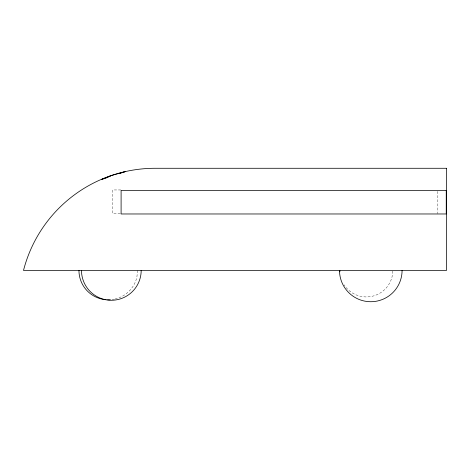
<?xml version="1.0" encoding="UTF-8"?>
<svg xmlns="http://www.w3.org/2000/svg" width="470" height="470" viewBox="0 0 470 470"><rect width="100%" height="100%" fill="white"/><g stroke="black" fill="none" stroke-linecap="round" stroke-linejoin="round"><path stroke-width="0.35" stroke-dasharray="2.35 1.76" d="M137.622 270.438L136.84 277.47A29.369 29.369 0 0 1 115.144 299.002M120.749 189.951L112.677 189.951L112.677 213.574L120.749 213.574M437.829 191.378L437.829 213.574M392.826 271.125A26.496 26.496 0 0 1 344.111 284.861M114.463 299.161A29.369 29.369 0 0 1 111.69 299.613"/><path stroke-width="0.7" d="M79.025 270.438L78.96 271.02A29.369 29.369 0 0 0 106.12 299.725M107.477 177.419L111.102 175.61L125.478 171.55L119.28 173.606M111.102 175.61L101.514 179.493L106.996 177.678M339.875 271.813A26.496 26.496 0 0 1 339.839 270.438M141.182 270.438A29.851 29.851 0 0 1 111.337 300.283A29.851 29.851 0 0 1 81.486 270.438M402.079 270.438A31.284 31.284 0 0 1 370.795 301.722A31.284 31.284 0 0 1 339.51 270.438M110.297 299.743A29.369 29.369 0 0 1 107.518 299.795M446.5 168.278L155.135 168.278A135.889 135.889 0 0 0 23.5 270.438L446.5 270.438L446.5 168.278M446.247 190.35L121.101 190.35L121.101 213.973L446.247 213.973L446.247 190.35"/></g></svg>
